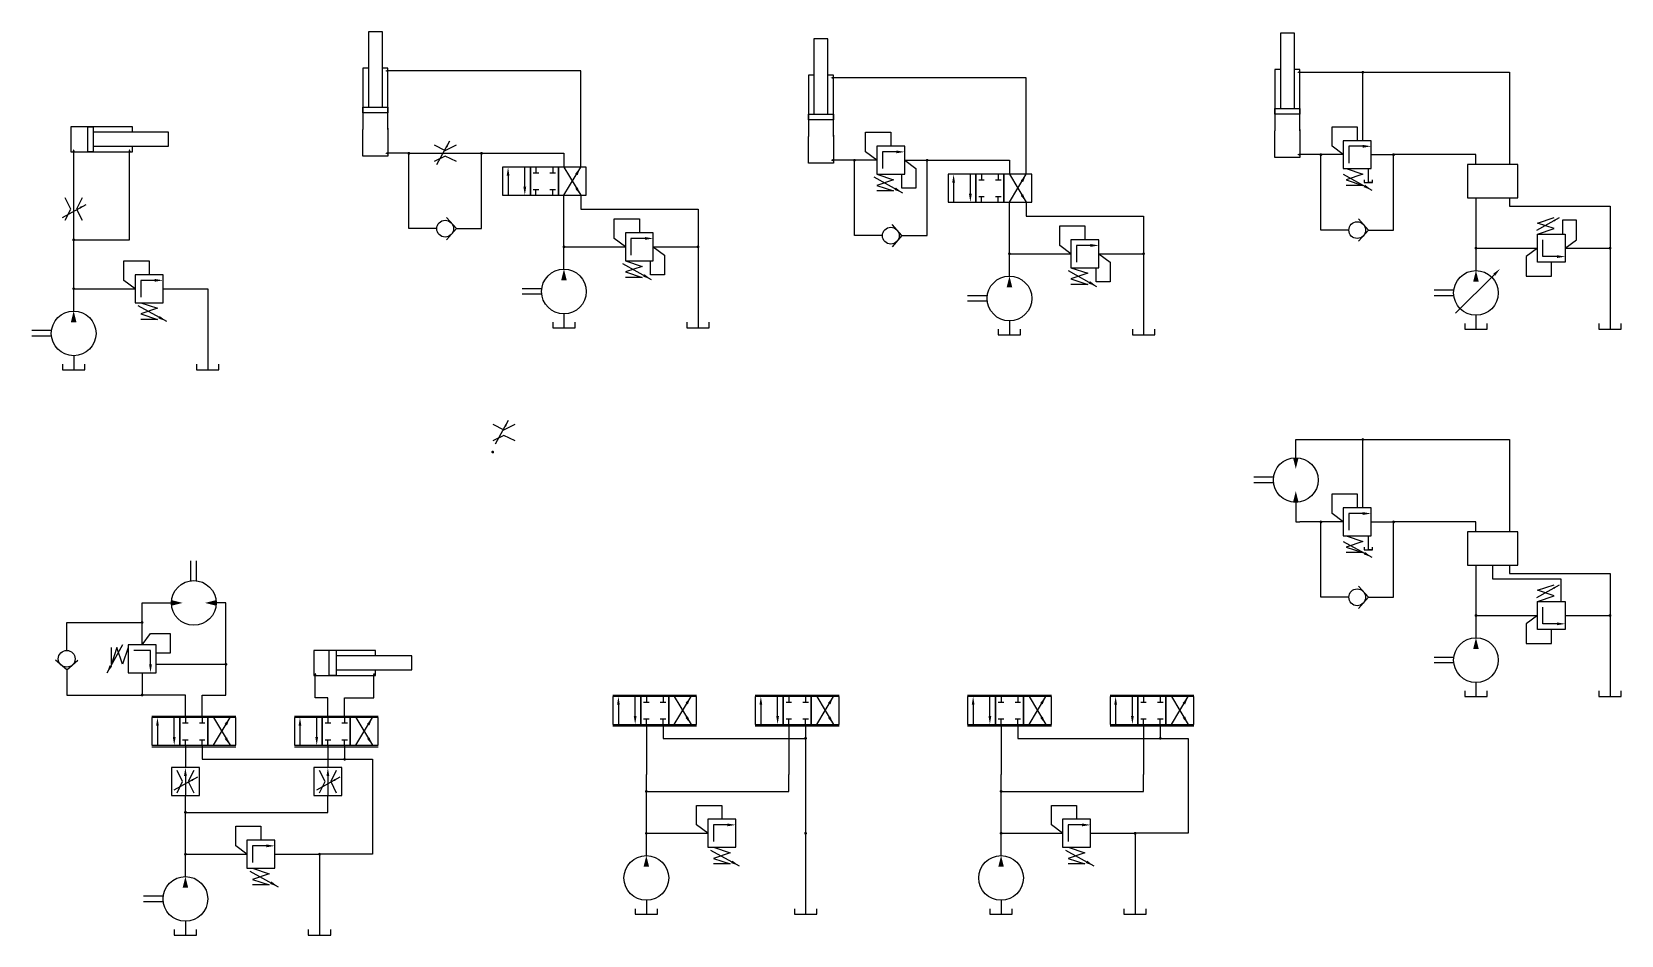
# Model space of a CAD drawing. Header units: inches. Extents: x -12 to 124, y 4 to 51.
# Drawn here: x 49.22 to 84.78, y 12.12 to 32.34 of the extents above; entities that cross this region are included whole.
import ezdxf
from ezdxf.lldxf.tags import DXFTag

# ---------------------------------------------------------------- set-up
doc = ezdxf.new("R2010")
doc.units = ezdxf.units.IN
doc.header["$LTSCALE"] = 0.25
doc.header["$MEASUREMENT"] = 0
tags = doc.linetypes.add('CENTER2', pattern=[1.125, 0.75, -0.125, 0.125, -0.125]).pattern_tags.tags
tags[10:11] = [DXFTag(74, 4), DXFTag(75, 0), DXFTag(340, '0'), DXFTag(46, 1.0), DXFTag(50, 0.0), DXFTag(44, 0.0), DXFTag(45, 0.0)]
tags[8:9] = [DXFTag(74, 4), DXFTag(75, 0), DXFTag(340, '0'), DXFTag(46, 1.0), DXFTag(50, 0.0), DXFTag(44, 0.0), DXFTag(45, 0.0)]
tags[6:7] = [DXFTag(74, 4), DXFTag(75, 0), DXFTag(340, '0'), DXFTag(46, 1.0), DXFTag(50, 0.0), DXFTag(44, 0.0), DXFTag(45, 0.0)]
tags[4:5] = [DXFTag(74, 4), DXFTag(75, 0), DXFTag(340, '0'), DXFTag(46, 1.0), DXFTag(50, 0.0), DXFTag(44, 0.0), DXFTag(45, 0.0)]
tags = doc.linetypes.add('HIDDEN', pattern=[0.375, 0.25, -0.125]).pattern_tags.tags
tags[6:7] = [DXFTag(74, 4), DXFTag(75, 0), DXFTag(340, '0'), DXFTag(46, 1.0), DXFTag(50, 0.0), DXFTag(44, 0.0), DXFTag(45, 0.0)]
tags[4:5] = [DXFTag(74, 4), DXFTag(75, 0), DXFTag(340, '0'), DXFTag(46, 1.0), DXFTag(50, 0.0), DXFTag(44, 0.0), DXFTag(45, 0.0)]
tags = doc.linetypes.add('HIDDEN4', pattern=[0.09375, 0.0625, -0.03125]).pattern_tags.tags
tags[6:7] = [DXFTag(74, 4), DXFTag(75, 0), DXFTag(340, '0'), DXFTag(46, 1.0), DXFTag(50, 0.0), DXFTag(44, 0.0), DXFTag(45, 0.0)]
tags[4:5] = [DXFTag(74, 4), DXFTag(75, 0), DXFTag(340, '0'), DXFTag(46, 1.0), DXFTag(50, 0.0), DXFTag(44, 0.0), DXFTag(45, 0.0)]

msp = doc.modelspace()

# ---------------------------------------------------------------- linework, layer by layer
for p, q in [((58.281, 29.375), (58.573, 29.901)), ((78.562, 29.906), (78.562, 29.281)), ((79.188, 29.906), (78.562, 29.906)), ((79.188, 29.281), (79.188, 29.906)), ((68.125, 29.781), (68.125, 29.156)), ((68.75, 29.781), (68.125, 29.781)), ((68.75, 29.156), (68.75, 29.781)), ((59.75, 29.312), (59.75, 28.688)), ((60.375, 29.312), (59.75, 29.312)), ((60.375, 29.312), (60.375, 28.688)), ((61, 29.312), (60.375, 29.312)), ((60.375, 28.688), (60.375, 29.312)), ((61, 28.688), (61, 29.312)), ((61, 29.312), (61, 28.688)), ((61.625, 29.312), (61, 29.312)), ((61, 28.688), (61, 29.312)), ((61.125, 28.688), (61.5, 29.312)), ((61.125, 29.312), (61.5, 28.688)), ((61.625, 28.688), (61.625, 29.312)), ((78.562, 29.281), (79.188, 29.281)), ((78.625, 29.281), (79, 29.156)), ((68.062, 29.094), (68.7, 28.74)), ((68.125, 29.156), (68.75, 29.156)), ((68.125, 29.156), (68.5, 29.031)), ((68.5, 29.031), (68.125, 28.906)), ((68.125, 28.906), (68.5, 28.781)), ((69.719, 29.156), (69.719, 28.531)), ((70.344, 29.156), (69.719, 29.156)), ((70.344, 29.156), (70.344, 28.531)), ((70.969, 29.156), (70.344, 29.156)), ((70.344, 28.531), (70.344, 29.156)), ((70.969, 28.531), (70.969, 29.156)), ((70.969, 29.156), (70.969, 28.531)), ((71.594, 29.156), (70.969, 29.156)), ((70.969, 28.531), (70.969, 29.156)), ((71.094, 28.531), (71.469, 29.156)), ((71.094, 29.156), (71.469, 28.531)), ((71.594, 28.531), (71.594, 29.156)), ((78.562, 29.156), (79.2, 28.802)), ((79, 29.156), (78.625, 29.031)), ((78.625, 29.031), (79, 28.906)), ((79, 28.906), (78.625, 28.906)), ((49.906, 28.188), (50.432, 28.479)), ((59.75, 28.688), (60.375, 28.688)), ((60.375, 28.688), (61, 28.688)), ((61, 28.688), (61.625, 28.688)), ((68.5, 28.781), (68.125, 28.781)), ((69.719, 28.531), (70.344, 28.531)), ((70.344, 28.531), (70.969, 28.531)), ((70.969, 28.531), (71.594, 28.531)), ((82.891, 27.901), (83.4, 28.184)), ((82.906, 28.062), (83.281, 28.188)), ((62.5, 27.844), (62.5, 27.219)), ((63.125, 27.844), (62.5, 27.844)), ((63.125, 27.219), (63.125, 27.844)), ((83.281, 27.938), (82.906, 28.062)), ((82.906, 27.812), (83.281, 27.938)), ((82.906, 27.188), (82.906, 27.812)), ((82.906, 27.812), (83.531, 27.812)), ((83.531, 27.812), (83.531, 27.188)), ((72.469, 27.688), (72.469, 27.062)), ((73.094, 27.688), (72.469, 27.688)), ((73.094, 27.062), (73.094, 27.688)), ((62.438, 27.156), (63.075, 26.802)), ((62.5, 27.219), (63.125, 27.219)), ((62.5, 27.219), (62.875, 27.094)), ((62.875, 27.094), (62.5, 26.969)), ((72.469, 27.062), (73.094, 27.062)), ((72.469, 27.062), (72.844, 26.938)), ((83.531, 27.188), (82.906, 27.188)), ((51.531, 26.906), (51.531, 26.281)), ((52.156, 26.906), (51.531, 26.906)), ((52.156, 26.281), (52.156, 26.906)), ((62.5, 26.969), (62.875, 26.844)), ((62.875, 26.844), (62.5, 26.844)), ((72.406, 27), (73.044, 26.646)), ((72.844, 26.938), (72.469, 26.812)), ((72.469, 26.812), (72.844, 26.688)), ((72.844, 26.688), (72.469, 26.688)), ((51.531, 26.281), (52.156, 26.281)), ((51.594, 26.219), (52.231, 25.865)), ((51.656, 26.281), (52.031, 26.156)), ((52.031, 26.156), (51.656, 26.031)), ((51.656, 26.031), (52.031, 25.906)), ((52.031, 25.906), (51.656, 25.906)), ((60.875, 25.844), (60.875, 25.719)), ((60.875, 25.719), (61.375, 25.719)), ((61.375, 25.719), (61.375, 25.844)), ((63.875, 25.844), (63.875, 25.719)), ((63.875, 25.719), (64.375, 25.719)), ((64.375, 25.719), (64.375, 25.844)), ((70.844, 25.688), (70.844, 25.562)), ((71.344, 25.562), (71.344, 25.688)), ((73.844, 25.688), (73.844, 25.562)), ((74.344, 25.562), (74.344, 25.688)), ((81.281, 25.812), (81.281, 25.688)), ((81.281, 25.688), (81.781, 25.688)), ((81.781, 25.688), (81.781, 25.812)), ((84.281, 25.812), (84.281, 25.688)), ((84.281, 25.688), (84.781, 25.688)), ((84.781, 25.688), (84.781, 25.812)), ((70.844, 25.562), (71.344, 25.562)), ((73.844, 25.562), (74.344, 25.562)), ((49.906, 24.906), (49.906, 24.781)), ((50.406, 24.781), (50.406, 24.906)), ((52.906, 24.906), (52.906, 24.781)), ((53.406, 24.781), (53.406, 24.906)), ((49.906, 24.781), (50.406, 24.781)), ((52.906, 24.781), (53.406, 24.781)), ((59.594, 23.125), (59.886, 23.651)), ((78.562, 21.688), (78.562, 21.062)), ((79.188, 21.688), (78.562, 21.688)), ((79.188, 21.062), (79.188, 21.688)), ((78.562, 21.062), (79.188, 21.062)), ((78.625, 21.062), (79, 20.938)), ((78.562, 20.938), (79.2, 20.584)), ((79, 20.938), (78.625, 20.812)), ((78.625, 20.812), (79, 20.688)), ((79, 20.688), (78.625, 20.688)), ((82.891, 19.682), (83.4, 19.965)), ((82.906, 19.844), (83.281, 19.969)), ((83.281, 19.719), (82.906, 19.844)), ((82.906, 19.594), (83.281, 19.719)), ((82.906, 18.969), (82.906, 19.594)), ((82.906, 19.594), (83.531, 19.594)), ((83.531, 19.594), (83.531, 18.969)), ((83.531, 18.969), (82.906, 18.969)), ((51.25, 18.625), (50.896, 17.988)), ((51.125, 18.562), (51, 18.188)), ((51, 18.188), (51, 18.562)), ((51.25, 18.188), (51.125, 18.562)), ((51.375, 18.562), (51.25, 18.188)), ((52, 18.625), (51.375, 18.625)), ((51.375, 18.625), (51.375, 18)), ((52, 18), (52, 18.625)), ((51.375, 18), (52, 18)), ((62.219, 17.5), (64.094, 17.5)), ((62.219, 17.469), (62.219, 16.844)), ((62.844, 17.469), (62.219, 17.469)), ((62.844, 17.469), (62.844, 16.844)), ((63.469, 17.469), (62.844, 17.469)), ((62.844, 16.844), (62.844, 17.469)), ((63.469, 16.844), (63.469, 17.469)), ((63.469, 17.469), (63.469, 16.844)), ((64.094, 17.469), (63.469, 17.469)), ((63.469, 16.844), (63.469, 17.469)), ((63.594, 16.844), (63.969, 17.469)), ((63.594, 17.469), (63.969, 16.844)), ((64.094, 16.844), (64.094, 17.469)), ((65.406, 17.5), (67.281, 17.5)), ((65.406, 17.469), (65.406, 16.844)), ((66.031, 17.469), (65.406, 17.469)), ((66.031, 17.469), (66.031, 16.844)), ((66.656, 17.469), (66.031, 17.469)), ((66.031, 16.844), (66.031, 17.469)), ((66.656, 16.844), (66.656, 17.469)), ((66.656, 17.469), (66.656, 16.844)), ((67.281, 17.469), (66.656, 17.469)), ((66.656, 16.844), (66.656, 17.469)), ((66.781, 16.844), (67.156, 17.469)), ((66.781, 17.469), (67.156, 16.844)), ((67.281, 16.844), (67.281, 17.469)), ((70.156, 17.5), (72.031, 17.5)), ((70.156, 17.469), (70.156, 16.844)), ((70.781, 17.469), (70.156, 17.469)), ((70.781, 17.469), (70.781, 16.844)), ((71.406, 17.469), (70.781, 17.469)), ((70.781, 16.844), (70.781, 17.469)), ((71.406, 16.844), (71.406, 17.469)), ((71.406, 17.469), (71.406, 16.844)), ((72.031, 17.469), (71.406, 17.469)), ((71.406, 16.844), (71.406, 17.469)), ((71.531, 16.844), (71.906, 17.469)), ((71.531, 17.469), (71.906, 16.844)), ((72.031, 16.844), (72.031, 17.469)), ((73.344, 17.5), (75.219, 17.5)), ((73.344, 17.469), (73.344, 16.844)), ((73.969, 17.469), (73.344, 17.469)), ((73.969, 17.469), (73.969, 16.844)), ((74.594, 17.469), (73.969, 17.469)), ((73.969, 16.844), (73.969, 17.469)), ((74.594, 16.844), (74.594, 17.469)), ((74.594, 17.469), (74.594, 16.844)), ((75.219, 17.469), (74.594, 17.469)), ((74.594, 16.844), (74.594, 17.469)), ((74.719, 16.844), (75.094, 17.469)), ((74.719, 17.469), (75.094, 16.844)), ((75.219, 16.844), (75.219, 17.469)), ((81.281, 17.594), (81.281, 17.469)), ((81.281, 17.469), (81.781, 17.469)), ((81.781, 17.469), (81.781, 17.594)), ((84.281, 17.594), (84.281, 17.469)), ((84.281, 17.469), (84.781, 17.469)), ((84.781, 17.469), (84.781, 17.594)), ((51.906, 17.031), (53.781, 17.031)), ((51.906, 17), (51.906, 16.375)), ((52.531, 17), (51.906, 17)), ((52.531, 17), (52.531, 16.375)), ((53.156, 17), (52.531, 17)), ((52.531, 16.375), (52.531, 17)), ((53.156, 16.375), (53.156, 17)), ((53.156, 17), (53.156, 16.375)), ((53.781, 17), (53.156, 17)), ((53.156, 16.375), (53.156, 17)), ((53.281, 16.375), (53.656, 17)), ((53.281, 17), (53.656, 16.375)), ((53.781, 16.375), (53.781, 17)), ((55.094, 17.031), (56.969, 17.031)), ((55.094, 17), (55.094, 16.375)), ((55.719, 17), (55.094, 17)), ((55.719, 17), (55.719, 16.375)), ((56.344, 17), (55.719, 17)), ((55.719, 16.375), (55.719, 17)), ((56.344, 16.375), (56.344, 17)), ((56.344, 17), (56.344, 16.375)), ((56.969, 17), (56.344, 17)), ((56.344, 16.375), (56.344, 17)), ((56.469, 16.375), (56.844, 17)), ((56.469, 17), (56.844, 16.375)), ((56.969, 16.375), (56.969, 17)), ((62.219, 16.844), (62.844, 16.844)), ((62.219, 16.812), (64.094, 16.812)), ((62.844, 16.844), (63.469, 16.844)), ((63.469, 16.844), (64.094, 16.844)), ((65.406, 16.844), (66.031, 16.844)), ((65.406, 16.812), (67.281, 16.812)), ((66.031, 16.844), (66.656, 16.844)), ((66.656, 16.844), (67.281, 16.844)), ((70.156, 16.844), (70.781, 16.844)), ((70.156, 16.812), (72.031, 16.812)), ((70.781, 16.844), (71.406, 16.844)), ((71.406, 16.844), (72.031, 16.844)), ((73.344, 16.844), (73.969, 16.844)), ((73.344, 16.812), (75.219, 16.812)), ((73.969, 16.844), (74.594, 16.844)), ((74.594, 16.844), (75.219, 16.844)), ((51.906, 16.375), (52.531, 16.375)), ((52.531, 16.375), (53.156, 16.375)), ((53.156, 16.375), (53.781, 16.375)), ((55.094, 16.375), (55.719, 16.375)), ((55.719, 16.375), (56.344, 16.375)), ((56.344, 16.375), (56.969, 16.375)), ((51.906, 16.344), (53.781, 16.344)), ((55.094, 16.344), (56.969, 16.344)), ((52.344, 15.875), (52.344, 15.25)), ((52.969, 15.875), (52.344, 15.875)), ((52.406, 15.375), (52.932, 15.667)), ((52.969, 15.25), (52.969, 15.875)), ((55.531, 15.875), (55.531, 15.25)), ((56.156, 15.875), (55.531, 15.875)), ((55.594, 15.375), (56.119, 15.667)), ((56.156, 15.25), (56.156, 15.875)), ((52.344, 15.25), (52.969, 15.25)), ((55.531, 15.25), (56.156, 15.25)), ((64.344, 14.719), (64.344, 14.094)), ((64.969, 14.719), (64.344, 14.719)), ((64.969, 14.094), (64.969, 14.719)), ((72.281, 14.719), (72.281, 14.094)), ((72.906, 14.719), (72.281, 14.719)), ((72.906, 14.094), (72.906, 14.719)), ((54.031, 14.25), (54.031, 13.625)), ((54.656, 14.25), (54.031, 14.25)), ((54.656, 13.625), (54.656, 14.25)), ((64.344, 14.094), (64.969, 14.094)), ((64.406, 14.031), (65.044, 13.677)), ((64.469, 14.094), (64.844, 13.969)), ((64.844, 13.969), (64.469, 13.844)), ((72.281, 14.094), (72.906, 14.094)), ((72.344, 14.031), (72.981, 13.677)), ((72.406, 14.094), (72.781, 13.969)), ((72.781, 13.969), (72.406, 13.844)), ((54.031, 13.625), (54.656, 13.625)), ((54.094, 13.562), (54.731, 13.209)), ((54.156, 13.625), (54.531, 13.5)), ((64.469, 13.844), (64.844, 13.719)), ((64.844, 13.719), (64.469, 13.719)), ((72.406, 13.844), (72.781, 13.719)), ((72.781, 13.719), (72.406, 13.719)), ((54.531, 13.5), (54.156, 13.375)), ((54.156, 13.375), (54.531, 13.25)), ((54.531, 13.25), (54.156, 13.25)), ((62.719, 12.719), (62.719, 12.594)), ((62.719, 12.594), (63.219, 12.594)), ((63.219, 12.594), (63.219, 12.719)), ((66.281, 12.719), (66.281, 12.594)), ((66.281, 12.594), (66.781, 12.594)), ((66.781, 12.594), (66.781, 12.719)), ((70.656, 12.719), (70.656, 12.594)), ((70.656, 12.594), (71.156, 12.594)), ((71.156, 12.594), (71.156, 12.719)), ((73.656, 12.719), (73.656, 12.594)), ((73.656, 12.594), (74.156, 12.594)), ((74.156, 12.594), (74.156, 12.719)), ((52.406, 12.25), (52.406, 12.125)), ((52.406, 12.125), (52.906, 12.125)), ((52.906, 12.125), (52.906, 12.25)), ((55.406, 12.25), (55.406, 12.125)), ((55.406, 12.125), (55.906, 12.125)), ((55.906, 12.125), (55.906, 12.25))]:
    msp.add_line(p, q)
for points in [[(56.75, 30.656), (57.063, 30.656), (57.063, 32.344), (56.75, 32.344), (56.75, 30.656)], [(66.719, 30.5), (67.031, 30.5), (67.031, 32.188), (66.719, 32.188), (66.719, 30.5)], [(77.156, 30.625), (77.469, 30.625), (77.469, 32.312), (77.156, 32.312), (77.156, 30.625)], [(56.75, 31.531), (56.625, 31.531), (56.625, 30.156)], [(57.188, 30.156), (57.188, 30.156), (57.188, 31.531), (57.063, 31.531)], [(61.5, 29.312), (61.5, 31.469), (57.188, 31.469)], [(66.719, 31.375), (66.594, 31.375), (66.594, 30)], [(67.156, 30), (67.156, 30), (67.156, 31.375), (67.031, 31.375)], [(71.469, 29.156), (71.469, 31.312), (67.156, 31.312)], [(77.156, 31.5), (77.031, 31.5), (77.031, 30.125)], [(77.594, 30.125), (77.594, 30.125), (77.594, 31.5), (77.469, 31.5)], [(77.594, 31.438), (82.281, 31.438), (82.281, 29.375)], [(56.625, 30.656), (57.188, 30.656), (57.188, 30.531), (56.625, 30.531), (56.625, 30.656)], [(77.031, 30.625), (77.594, 30.625), (77.594, 30.5), (77.031, 30.5), (77.031, 30.625)], [(66.594, 30.5), (67.156, 30.5), (67.156, 30.375), (66.594, 30.375), (66.594, 30.5)], [(51.469, 30.094), (51.469, 30.219), (50.094, 30.219), (50.094, 29.656), (51.469, 29.656), (51.469, 29.781)], [(50.594, 30.219), (50.594, 29.656), (50.469, 29.656), (50.469, 30.219), (50.594, 30.219)], [(50.594, 30.094), (50.594, 29.781), (52.281, 29.781), (52.281, 30.094), (50.594, 30.094)], [(57.188, 30.188), (57.188, 29.562), (56.625, 29.562), (56.625, 30.156)], [(67.156, 30.031), (67.156, 29.406), (66.594, 29.406), (66.594, 30)], [(77.594, 30.156), (77.594, 29.531), (77.031, 29.531), (77.031, 30.125)], [(50.156, 28.656), (50.156, 29.656)], [(50.156, 27.688), (51.406, 27.688), (51.406, 29.656)], [(57.656, 29.625), (57.188, 29.625)], [(58.281, 27.938), (57.656, 27.938), (57.656, 29.625)], [(57.656, 29.625), (59.281, 29.625)], [(58.219, 29.812), (58.469, 29.688), (58.719, 29.812)], [(58.719, 29.438), (58.469, 29.562), (58.219, 29.438)], [(58.719, 27.938), (59.281, 27.938), (59.281, 29.625)], [(59.281, 29.625), (61.125, 29.625), (61.125, 29.312)], [(68.562, 29.656), (68.25, 29.656), (68.25, 29.281)], [(78.062, 29.594), (77.594, 29.594)], [(78.562, 29.594), (78.062, 29.594)], [(78.688, 27.906), (78.062, 27.906), (78.062, 29.594)], [(79, 29.781), (78.688, 29.781), (78.688, 29.406)], [(79.125, 27.906), (79.688, 27.906), (79.688, 29.594)], [(79.188, 29.594), (79.688, 29.594)], [(81.531, 29.375), (81.531, 29.594), (79.688, 29.594)], [(60.25, 28.875), (60.25, 29.312)], [(60.438, 29.188), (60.562, 29.188)], [(60.5, 29.312), (60.5, 29.188)], [(60.812, 29.188), (60.938, 29.188)], [(60.875, 29.312), (60.875, 29.188)], [(67.625, 29.469), (67.156, 29.469)], [(68.125, 29.469), (67.625, 29.469)], [(68.25, 27.781), (67.625, 27.781), (67.625, 29.469)], [(68.688, 27.781), (69.25, 27.781), (69.25, 29.469)], [(68.75, 29.469), (69.25, 29.469)], [(69.25, 29.469), (71.094, 29.469), (71.094, 29.156)], [(59.875, 29.125), (59.875, 28.688)], [(60.438, 28.812), (60.562, 28.812)], [(60.5, 28.688), (60.5, 28.812)], [(60.812, 28.812), (60.938, 28.812)], [(60.875, 28.688), (60.875, 28.812)], [(69.844, 28.969), (69.844, 28.531)], [(70.219, 28.719), (70.219, 29.156)], [(70.406, 29.031), (70.531, 29.031)], [(70.469, 29.156), (70.469, 29.031)], [(70.781, 29.031), (70.906, 29.031)], [(70.844, 29.156), (70.844, 29.031)], [(79.031, 29.031), (79.031, 28.969), (79.219, 28.969), (79.219, 29.031)], [(49.969, 28.125), (50.094, 28.375), (49.969, 28.625)], [(50.156, 28.031), (50.156, 28.656)], [(50.344, 28.625), (50.219, 28.375), (50.344, 28.125)], [(61.125, 27.031), (61.125, 28.688)], [(61.5, 28.688), (61.5, 28.375), (64.125, 28.375), (64.125, 27.531)], [(70.406, 28.656), (70.531, 28.656)], [(70.469, 28.531), (70.469, 28.656)], [(70.781, 28.656), (70.906, 28.656)], [(70.844, 28.531), (70.844, 28.656)], [(71.094, 26.875), (71.094, 28.531)], [(71.469, 28.531), (71.469, 28.219), (74.094, 28.219), (74.094, 27.375)], [(81.531, 28.625), (81.531, 27)], [(82.281, 28.625), (82.281, 28.438), (84.531, 28.438), (84.531, 27.5)], [(58.719, 27.938), (58.5, 28.186)], [(79.125, 27.906), (78.906, 28.154)], [(50.156, 26.094), (50.156, 28.031)], [(58.719, 27.938), (58.5, 27.689)], [(68.688, 27.781), (68.469, 28.029)], [(68.688, 27.781), (68.469, 27.533)], [(79.125, 27.906), (78.906, 27.658)], [(61.125, 27.531), (62.5, 27.531)], [(62.938, 27.719), (62.625, 27.719), (62.625, 27.344)], [(63.125, 27.531), (64.125, 27.531), (64.125, 25.719)], [(72.906, 27.562), (72.594, 27.562), (72.594, 27.188)], [(81.531, 27.5), (82.906, 27.5)], [(83.344, 27.312), (83.031, 27.312), (83.031, 27.688)], [(83.531, 27.5), (84.531, 27.5), (84.531, 25.688)], [(71.094, 27.375), (72.469, 27.375)], [(73.094, 27.375), (74.094, 27.375), (74.094, 25.562)], [(51.969, 26.781), (51.656, 26.781), (51.656, 26.406)], [(81.938, 26.906), (81.076, 26.044)], [(50.156, 26.594), (51.531, 26.594)], [(52.156, 26.594), (53.156, 26.594), (53.156, 24.781)], [(60.629, 26.594), (60.188, 26.594)], [(60.629, 26.469), (60.188, 26.469)], [(70.598, 26.438), (70.156, 26.438)], [(81.035, 26.562), (80.594, 26.562)], [(81.035, 26.438), (80.594, 26.438)], [(61.125, 26.031), (61.125, 25.719)], [(70.598, 26.312), (70.156, 26.312)], [(81.531, 26), (81.531, 25.688)], [(49.66, 25.656), (49.219, 25.656)], [(71.094, 25.875), (71.094, 25.562)], [(49.66, 25.531), (49.219, 25.531)], [(50.156, 25.094), (50.156, 24.781)], [(59.531, 23.562), (59.781, 23.438), (60.031, 23.562)], [(60.031, 23.188), (59.781, 23.312), (59.531, 23.188)], [(77.5, 22.812), (77.5, 23.219), (77.594, 23.219)], [(77.594, 23.219), (82.281, 23.219), (82.281, 21.156)], [(77.004, 22.375), (76.562, 22.375)], [(77.004, 22.25), (76.562, 22.25)], [(77.5, 21.812), (77.5, 21.375), (77.594, 21.375)], [(78.062, 21.375), (77.594, 21.375)], [(78.562, 21.375), (78.062, 21.375)], [(78.688, 19.688), (78.062, 19.688), (78.062, 21.375)], [(79, 21.562), (78.688, 21.562), (78.688, 21.188)], [(79.125, 19.688), (79.688, 19.688), (79.688, 21.375)], [(79.188, 21.375), (79.688, 21.375)], [(81.531, 21.156), (81.531, 21.375), (79.688, 21.375)], [(79.031, 20.812), (79.031, 20.75), (79.219, 20.75), (79.219, 20.812)], [(52.781, 20.059), (52.781, 20.5)], [(52.906, 20.059), (52.906, 20.5)], [(81.531, 20.406), (81.531, 18.781)], [(82.281, 20.406), (82.281, 20.219), (84.531, 20.219), (84.531, 19.281)], [(79.125, 19.688), (78.906, 19.936)], [(51.688, 19.125), (51.688, 19.562), (52.344, 19.562)], [(53.562, 18.188), (53.562, 19.562), (53.344, 19.562)], [(79.125, 19.688), (78.906, 19.439)], [(81.531, 19.281), (82.906, 19.281)], [(83.344, 19.094), (83.031, 19.094), (83.031, 19.469)], [(83.531, 19.281), (84.531, 19.281), (84.531, 17.469)], [(50, 18.5), (50, 19.125), (51.688, 19.125)], [(51.688, 18.625), (51.688, 19.125)], [(51.875, 18.188), (51.875, 18.5), (51.5, 18.5)], [(56.906, 18.375), (56.906, 18.5), (55.531, 18.5), (55.531, 17.938), (56.906, 17.938), (56.906, 18.062)], [(56.031, 18.5), (56.031, 17.938), (55.875, 17.938), (55.875, 18.5)], [(50, 18.062), (49.752, 18.281)], [(50, 18.062), (50.248, 18.281)], [(53.031, 17), (53.031, 17.5), (53.562, 17.5), (53.562, 18.188)], [(56.031, 18.375), (56.031, 18.062), (57.719, 18.062), (57.719, 18.375), (56.031, 18.375)], [(81.035, 18.344), (80.594, 18.344)], [(81.035, 18.219), (80.594, 18.219)], [(50, 18.062), (50, 17.5), (51.688, 17.5)], [(51.688, 18), (51.688, 17.5)], [(55.844, 17), (55.844, 17.438), (55.562, 17.438), (55.562, 17.938)], [(56.219, 17), (56.219, 17.438), (56.875, 17.438), (56.875, 17.938)], [(81.531, 17.781), (81.531, 17.469)], [(52.656, 17), (52.656, 17.5), (51.688, 17.5)], [(62.719, 17.031), (62.719, 17.469)], [(62.969, 17.469), (62.969, 17.344)], [(63.344, 17.469), (63.344, 17.344)], [(65.906, 17.031), (65.906, 17.469)], [(66.156, 17.469), (66.156, 17.344)], [(66.531, 17.469), (66.531, 17.344)], [(70.656, 17.031), (70.656, 17.469)], [(70.906, 17.469), (70.906, 17.344)], [(71.281, 17.469), (71.281, 17.344)], [(73.844, 17.031), (73.844, 17.469)], [(74.094, 17.469), (74.094, 17.344)], [(74.469, 17.469), (74.469, 17.344)], [(62.344, 17.281), (62.344, 16.844)], [(62.906, 17.344), (63.031, 17.344)], [(63.281, 17.344), (63.406, 17.344)], [(65.531, 17.281), (65.531, 16.844)], [(66.094, 17.344), (66.219, 17.344)], [(66.469, 17.344), (66.594, 17.344)], [(70.281, 17.281), (70.281, 16.844)], [(70.844, 17.344), (70.969, 17.344)], [(71.219, 17.344), (71.344, 17.344)], [(73.469, 17.281), (73.469, 16.844)], [(74.031, 17.344), (74.156, 17.344)], [(74.406, 17.344), (74.531, 17.344)], [(52.031, 16.812), (52.031, 16.375)], [(52.406, 16.562), (52.406, 17)], [(52.594, 16.875), (52.719, 16.875)], [(52.656, 17), (52.656, 16.875)], [(52.969, 16.875), (53.094, 16.875)], [(53.031, 17), (53.031, 16.875)], [(55.219, 16.812), (55.219, 16.375)], [(55.594, 16.562), (55.594, 17)], [(55.781, 16.875), (55.906, 16.875)], [(55.844, 17), (55.844, 16.875)], [(56.156, 16.875), (56.281, 16.875)], [(56.219, 17), (56.219, 16.875)], [(62.906, 16.969), (63.031, 16.969)], [(62.969, 16.844), (62.969, 16.969)], [(62.969, 16.844), (62.969, 16.344)], [(63.281, 16.969), (63.406, 16.969)], [(63.344, 16.844), (63.344, 16.969)], [(63.344, 16.844), (63.344, 16.531)], [(66.094, 16.969), (66.219, 16.969)], [(66.156, 16.844), (66.156, 16.969)], [(66.156, 16.844), (66.156, 16.344)], [(66.469, 16.969), (66.594, 16.969)], [(66.531, 16.844), (66.531, 16.969)], [(66.531, 16.844), (66.531, 16.531)], [(70.844, 16.969), (70.969, 16.969)], [(70.906, 16.844), (70.906, 16.969)], [(70.906, 16.844), (70.906, 16.344)], [(71.219, 16.969), (71.344, 16.969)], [(71.281, 16.844), (71.281, 16.969)], [(71.281, 16.844), (71.281, 16.531)], [(74.031, 16.969), (74.156, 16.969)], [(74.094, 16.844), (74.094, 16.969)], [(74.094, 16.844), (74.094, 16.344)], [(74.406, 16.969), (74.531, 16.969)], [(74.469, 16.844), (74.469, 16.969)], [(74.469, 16.844), (74.469, 16.531)], [(52.594, 16.5), (52.719, 16.5)], [(52.656, 16.375), (52.656, 16.5)], [(52.656, 16.375), (52.656, 15.875)], [(52.969, 16.5), (53.094, 16.5)], [(53.031, 16.375), (53.031, 16.5)], [(53.031, 16.375), (53.031, 16.062)], [(55.781, 16.5), (55.906, 16.5)], [(55.844, 16.375), (55.844, 16.5)], [(55.844, 16.375), (55.844, 15.875)], [(56.156, 16.5), (56.281, 16.5)], [(56.219, 16.375), (56.219, 16.5)], [(56.219, 16.375), (56.219, 16.062)], [(63.344, 16.531), (66.531, 16.531)], [(66.531, 16.531), (66.531, 12.594)], [(71.281, 16.531), (75.094, 16.531), (75.094, 14.406), (73.906, 14.406)], [(53.031, 16.062), (56.844, 16.062), (56.844, 13.938), (55.656, 13.938)], [(62.969, 16.344), (62.969, 15.719)], [(66.156, 16.344), (66.156, 15.719)], [(70.906, 16.344), (70.906, 15.719)], [(74.094, 16.344), (74.094, 15.719)], [(52.469, 15.312), (52.594, 15.562), (52.469, 15.812)], [(52.656, 15.688), (52.656, 15.25)], [(52.844, 15.812), (52.719, 15.562), (52.844, 15.312)], [(55.656, 15.312), (55.781, 15.562), (55.656, 15.812)], [(55.844, 15.688), (55.844, 15.25)], [(56.031, 15.812), (55.906, 15.562), (56.031, 15.312)], [(62.969, 13.906), (62.969, 15.719)], [(62.969, 15.344), (66.156, 15.344), (66.156, 15.719)], [(70.906, 13.906), (70.906, 15.719)], [(70.906, 15.344), (74.094, 15.344), (74.094, 15.719)], [(52.656, 13.438), (52.656, 15.25)], [(52.656, 14.875), (55.844, 14.875), (55.844, 15.25)], [(64.781, 14.594), (64.469, 14.594), (64.469, 14.219)], [(72.719, 14.594), (72.406, 14.594), (72.406, 14.219)], [(62.969, 14.406), (64.344, 14.406)], [(70.906, 14.406), (72.281, 14.406)], [(72.906, 14.406), (73.906, 14.406), (73.906, 12.594)], [(52.656, 13.938), (54.031, 13.938)], [(54.469, 14.125), (54.156, 14.125), (54.156, 13.75)], [(54.656, 13.938), (55.656, 13.938), (55.656, 12.125)], [(52.16, 13), (51.719, 13)], [(52.16, 12.875), (51.719, 12.875)], [(62.969, 12.906), (62.969, 12.594)], [(70.906, 12.906), (70.906, 12.594)], [(52.656, 12.438), (52.656, 12.125)]]:
    msp.add_lwpolyline(points)
for points in [[(57.188, 31.469, 0.0625, 0, 0), (57.125, 31.469, 0, 0, 0)], [(67.156, 31.312, 0.0625, 0, 0), (67.094, 31.312, 0, 0, 0)], [(77.594, 31.438, 0.0625, 0, 0), (77.531, 31.438, 0, 0, 0)], [(58.573, 29.901, 0, 0.0425, 0), (58.498, 29.765, 0.0425, 0.0425, 0)], [(50.156, 29.656, 0.0625, 0, 0), (50.156, 29.719, 0, 0, 0)], [(51.406, 29.656, 0.0625, 0, 0), (51.406, 29.719, 0, 0, 0)], [(57.188, 29.625, 0.0625, 0, 0), (57.125, 29.625, 0, 0, 0)], [(68.75, 29.656, 0, 0.0625, 0), (68.562, 29.656, 0.0625, 0.0625, 0)], [(77.594, 29.594, 0.0625, 0, 0), (77.531, 29.594, 0, 0, 0)], [(79.188, 29.781, 0, 0.0625, 0), (79, 29.781, 0.0625, 0.0625, 0)], [(59.875, 29.312, 0, 0.0625, 0), (59.875, 29.125, 0.0625, 0.0625, 0)], [(61.5, 29.312, 0, 0.0625, 0), (61.404, 29.152, 0.0625, 0.0625, 0)], [(67.156, 29.469, 0.0625, 0, 0), (67.094, 29.469, 0, 0, 0)], [(69.844, 29.156, 0, 0.0625, 0), (69.844, 28.969, 0.0625, 0.0625, 0)], [(71.469, 29.156, 0, 0.0625, 0), (71.372, 28.995, 0.0625, 0.0625, 0)], [(60.25, 28.688, 0, 0.0625, 0), (60.25, 28.875, 0.0625, 0.0625, 0)], [(61.5, 28.688, 0, 0.0625, 0), (61.404, 28.848, 0.0625, 0.0625, 0)], [(68.7, 28.74, 0, 0.0625, 0), (68.536, 28.831, 0.0625, 0.0625, 0)], [(79.2, 28.802, 0, 0.0625, 0), (79.036, 28.893, 0.0625, 0.0625, 0)], [(50.432, 28.479, 0, 0.0425, 0), (50.297, 28.404, 0.0425, 0.0425, 0)], [(70.219, 28.531, 0, 0.0625, 0), (70.219, 28.719, 0.0625, 0.0625, 0)], [(71.469, 28.531, 0, 0.0625, 0), (71.372, 28.692, 0.0625, 0.0625, 0)], [(83.4, 28.184, 0, 0.04, 0), (83.269, 28.111, 0.04, 0.04, 0)], [(63.125, 27.719, 0, 0.0625, 0), (62.938, 27.719, 0.0625, 0.0625, 0)], [(73.094, 27.562, 0, 0.0625, 0), (72.906, 27.562, 0.0625, 0.0625, 0)], [(61.125, 27.031, 0, 0.125, 0), (61.125, 26.781, 0.125, 0.125, 0)], [(81.531, 27, 0, 0.125, 0), (81.531, 26.75, 0.125, 0.125, 0)], [(82.07, 27.039, 0, 0.0625, 0), (81.938, 26.906, 0.0625, 0.0625, 0)], [(83.531, 27.312, 0, 0.0625, 0), (83.344, 27.312, 0.0625, 0.0625, 0)], [(52.156, 26.781, 0, 0.0625, 0), (51.969, 26.781, 0.0625, 0.0625, 0)], [(63.075, 26.802, 0, 0.0625, 0), (62.911, 26.893, 0.0625, 0.0625, 0)], [(71.094, 26.875, 0, 0.125, 0), (71.094, 26.625, 0.125, 0.125, 0)], [(73.044, 26.646, 0, 0.0625, 0), (72.88, 26.737, 0.0625, 0.0625, 0)], [(50.156, 26.094, 0, 0.125, 0), (50.156, 25.844, 0.125, 0.125, 0)], [(52.231, 25.865, 0, 0.0625, 0), (52.067, 25.956, 0.0625, 0.0625, 0)], [(59.886, 23.651, 0, 0.0425, 0), (59.811, 23.515, 0.0425, 0.0425, 0)], [(77.5, 22.562, 0, 0.125, 0), (77.5, 22.812, 0.125, 0.125, 0)], [(77.5, 22.062, 0, 0.125, 0), (77.5, 21.812, 0.125, 0.125, 0)], [(79.188, 21.562, 0, 0.0625, 0), (79, 21.562, 0.0625, 0.0625, 0)], [(79.2, 20.584, 0, 0.0625, 0), (79.036, 20.675, 0.0625, 0.0625, 0)], [(83.4, 19.965, 0, 0.04, 0), (83.269, 19.892, 0.04, 0.04, 0)], [(52.594, 19.562, 0, 0.125, 0), (52.344, 19.562, 0.125, 0.125, 0)], [(53.094, 19.562, 0, 0.125, 0), (53.344, 19.562, 0.125, 0.125, 0)], [(83.531, 19.094, 0, 0.0625, 0), (83.344, 19.094, 0.0625, 0.0625, 0)], [(81.531, 18.781, 0, 0.125, 0), (81.531, 18.531, 0.125, 0.125, 0)], [(50.896, 17.988, 0, 0.0625, 0), (50.987, 18.152, 0.0625, 0.0625, 0)], [(51.875, 18, 0, 0.0625, 0), (51.875, 18.188, 0.0625, 0.0625, 0)], [(55.562, 17.938, 0.0625, 0, 0), (55.562, 18, 0, 0, 0)], [(56.875, 17.938, 0.0625, 0, 0), (56.875, 18, 0, 0, 0)], [(62.344, 17.469, 0, 0.0625, 0), (62.344, 17.281, 0.0625, 0.0625, 0)], [(63.969, 17.469, 0, 0.0625, 0), (63.872, 17.308, 0.0625, 0.0625, 0)], [(65.531, 17.469, 0, 0.0625, 0), (65.531, 17.281, 0.0625, 0.0625, 0)], [(67.156, 17.469, 0, 0.0625, 0), (67.06, 17.308, 0.0625, 0.0625, 0)], [(70.281, 17.469, 0, 0.0625, 0), (70.281, 17.281, 0.0625, 0.0625, 0)], [(71.906, 17.469, 0, 0.0625, 0), (71.81, 17.308, 0.0625, 0.0625, 0)], [(73.469, 17.469, 0, 0.0625, 0), (73.469, 17.281, 0.0625, 0.0625, 0)], [(75.094, 17.469, 0, 0.0625, 0), (74.997, 17.308, 0.0625, 0.0625, 0)], [(52.031, 17, 0, 0.0625, 0), (52.031, 16.812, 0.0625, 0.0625, 0)], [(53.656, 17, 0, 0.0625, 0), (53.56, 16.839, 0.0625, 0.0625, 0)], [(55.219, 17, 0, 0.0625, 0), (55.219, 16.812, 0.0625, 0.0625, 0)], [(56.844, 17, 0, 0.0625, 0), (56.747, 16.839, 0.0625, 0.0625, 0)], [(62.719, 16.844, 0, 0.0625, 0), (62.719, 17.031, 0.0625, 0.0625, 0)], [(63.969, 16.844, 0, 0.0625, 0), (63.872, 17.005, 0.0625, 0.0625, 0)], [(65.906, 16.844, 0, 0.0625, 0), (65.906, 17.031, 0.0625, 0.0625, 0)], [(67.156, 16.844, 0, 0.0625, 0), (67.06, 17.005, 0.0625, 0.0625, 0)], [(70.656, 16.844, 0, 0.0625, 0), (70.656, 17.031, 0.0625, 0.0625, 0)], [(71.906, 16.844, 0, 0.0625, 0), (71.81, 17.005, 0.0625, 0.0625, 0)], [(73.844, 16.844, 0, 0.0625, 0), (73.844, 17.031, 0.0625, 0.0625, 0)], [(75.094, 16.844, 0, 0.0625, 0), (74.997, 17.005, 0.0625, 0.0625, 0)], [(52.406, 16.375, 0, 0.0625, 0), (52.406, 16.562, 0.0625, 0.0625, 0)], [(53.656, 16.375, 0, 0.0625, 0), (53.56, 16.536, 0.0625, 0.0625, 0)], [(55.594, 16.375, 0, 0.0625, 0), (55.594, 16.562, 0.0625, 0.0625, 0)], [(56.844, 16.375, 0, 0.0625, 0), (56.747, 16.536, 0.0625, 0.0625, 0)], [(52.656, 15.875, 0, 0.0625, 0), (52.656, 15.688, 0.0625, 0.0625, 0)], [(52.932, 15.667, 0, 0.0425, 0), (52.797, 15.592, 0.0425, 0.0425, 0)], [(55.844, 15.875, 0, 0.0625, 0), (55.844, 15.688, 0.0625, 0.0625, 0)], [(56.119, 15.667, 0, 0.0425, 0), (55.984, 15.592, 0.0425, 0.0425, 0)], [(64.969, 14.594, 0, 0.0625, 0), (64.781, 14.594, 0.0625, 0.0625, 0)], [(72.906, 14.594, 0, 0.0625, 0), (72.719, 14.594, 0.0625, 0.0625, 0)], [(54.656, 14.125, 0, 0.0625, 0), (54.469, 14.125, 0.0625, 0.0625, 0)], [(62.969, 13.906, 0, 0.125, 0), (62.969, 13.656, 0.125, 0.125, 0)], [(70.906, 13.906, 0, 0.125, 0), (70.906, 13.656, 0.125, 0.125, 0)], [(65.044, 13.677, 0, 0.0625, 0), (64.88, 13.768, 0.0625, 0.0625, 0)], [(72.981, 13.677, 0, 0.0625, 0), (72.817, 13.768, 0.0625, 0.0625, 0)], [(52.656, 13.438, 0, 0.125, 0), (52.656, 13.188, 0.125, 0.125, 0)], [(54.731, 13.209, 0, 0.0625, 0), (54.567, 13.3, 0.0625, 0.0625, 0)]]:
    msp.add_lwpolyline(points, format="xyseb")
at = {"const_width": 0.0312}
for points in [[(79, 31.422, 1), (79, 31.453, 1)], [(57.656, 29.609, 1), (57.656, 29.641, 1)], [(59.281, 29.609, 1), (59.281, 29.641, 1)], [(78.062, 29.578, 1), (78.062, 29.609, 1)], [(79.688, 29.578, 1), (79.688, 29.609, 1)], [(67.625, 29.453, 1), (67.625, 29.484, 1)], [(69.25, 29.453, 1), (69.25, 29.484, 1)], [(50.141, 27.688, 1), (50.172, 27.688, 1)], [(61.109, 27.531, 1), (61.141, 27.531, 1)], [(64.109, 27.531, 1), (64.141, 27.531, 1)], [(71.078, 27.375, 1), (71.109, 27.375, 1)], [(74.078, 27.375, 1), (74.109, 27.375, 1)], [(81.516, 27.5, 1), (81.547, 27.5, 1)], [(84.516, 27.5, 1), (84.547, 27.5, 1)], [(50.141, 26.594, 1), (50.172, 26.594, 1)], [(79, 23.203, 1), (79, 23.234, 1)], [(59.516, 22.938, 1), (59.547, 22.938, 1)], [(78.062, 21.359, 1), (78.062, 21.391, 1)], [(79.688, 21.359, 1), (79.688, 21.391, 1)], [(81.516, 19.281, 1), (81.547, 19.281, 1)], [(84.516, 19.281, 1), (84.547, 19.281, 1)], [(51.672, 19.125, 1), (51.703, 19.125, 1)], [(53.547, 18.188, 1), (53.578, 18.188, 1)], [(51.672, 17.5, 1), (51.703, 17.5, 1)], [(66.516, 16.531, 1), (66.547, 16.531, 1)], [(74.453, 16.531, 1), (74.484, 16.531, 1)], [(56.203, 16.062, 1), (56.234, 16.062, 1)], [(62.953, 15.344, 1), (62.984, 15.344, 1)], [(70.891, 15.344, 1), (70.922, 15.344, 1)], [(52.641, 14.875, 1), (52.672, 14.875, 1)], [(62.953, 14.406, 1), (62.984, 14.406, 1)], [(66.516, 14.406, 1), (66.547, 14.406, 1)], [(70.891, 14.406, 1), (70.922, 14.406, 1)], [(73.891, 14.406, 1), (73.922, 14.406, 1)], [(52.641, 13.938, 1), (52.672, 13.938, 1)], [(55.641, 13.938, 1), (55.672, 13.938, 1)]]:
    msp.add_lwpolyline(points, format="xyb", close=True, dxfattribs=at)
at = {"color": 1, "linetype": 'HIDDEN'}
for points in [[(79, 29.906), (79, 31.438)], [(79, 21.688), (79, 23.219)], [(83.438, 19.594), (83.438, 20.094), (81.906, 20.094), (81.906, 20.406)]]:
    msp.add_lwpolyline(points, dxfattribs=at)
at = {"linetype": 'HIDDEN4', "ltscale": 5, "flags": 128}
for points in [[(68.125, 29.469), (67.875, 29.656), (67.875, 30.094), (68.438, 30.094), (68.438, 29.781)], [(68.75, 29.469), (69, 29.281), (69, 28.844), (68.688, 28.844), (68.688, 29.156)], [(62.5, 27.531), (62.25, 27.719), (62.25, 28.156), (62.813, 28.156), (62.813, 27.844)], [(72.469, 27.375), (72.219, 27.562), (72.219, 28), (72.781, 28), (72.781, 27.688)], [(63.125, 27.531), (63.375, 27.344), (63.375, 26.906), (63.062, 26.906), (63.062, 27.219)], [(51.531, 26.594), (51.281, 26.781), (51.281, 27.219), (51.844, 27.219), (51.844, 26.906)], [(73.094, 27.375), (73.344, 27.188), (73.344, 26.75), (73.031, 26.75), (73.031, 27.062)]]:
    msp.add_lwpolyline(points, dxfattribs=at)
at = {"color": 1, "linetype": 'HIDDEN4', "ltscale": 5, "flags": 128}
for points in [[(78.562, 29.594), (78.312, 29.781), (78.312, 30.219), (78.875, 30.219), (78.875, 29.906)], [(79.219, 28.969), (79.125, 28.969), (79.125, 29.281)], [(83.531, 27.5), (83.781, 27.688), (83.781, 28.125), (83.469, 28.125), (83.469, 27.812)], [(82.906, 27.5), (82.656, 27.312), (82.656, 26.875), (83.219, 26.875), (83.219, 27.188)], [(78.562, 21.375), (78.312, 21.562), (78.312, 22), (78.875, 22), (78.875, 21.688)], [(79.219, 20.75), (79.125, 20.75), (79.125, 21.062)], [(82.906, 19.281), (82.656, 19.094), (82.656, 18.656), (83.219, 18.656), (83.219, 18.969)]]:
    msp.add_lwpolyline(points, dxfattribs=at)
at = {"linetype": 'CENTER2'}
for points in [[(81.906, 29.375), (81.344, 29.375), (81.344, 28.625), (81.906, 28.625), (82.469, 28.625), (82.469, 29.375)], [(81.906, 21.156), (81.344, 21.156), (81.344, 20.406), (81.906, 20.406), (82.469, 20.406), (82.469, 21.156)]]:
    msp.add_lwpolyline(points, close=True, dxfattribs=at)
at = {"linetype": 'HIDDEN', "flags": 128}
for points in [[(51.688, 18.625), (51.875, 18.875), (52.312, 18.875), (52.312, 18.438), (52, 18.438)], [(64.344, 14.406), (64.094, 14.594), (64.094, 15.031), (64.656, 15.031), (64.656, 14.719)], [(72.281, 14.406), (72.031, 14.594), (72.031, 15.031), (72.594, 15.031), (72.594, 14.719)], [(54.031, 13.938), (53.781, 14.125), (53.781, 14.562), (54.344, 14.562), (54.344, 14.25)]]:
    msp.add_lwpolyline(points, dxfattribs=at)
at = {"linetype": 'HIDDEN'}
msp.add_lwpolyline([(52, 18.188), (53.562, 18.188)], dxfattribs=at)
for centre, radius in [((58.469, 27.938), 0.188), ((68.438, 27.781), 0.188), ((78.875, 27.906), 0.188), ((61.125, 26.531), 0.5), ((71.094, 26.375), 0.5), ((81.531, 26.5), 0.5), ((50.156, 25.594), 0.5), ((77.5, 22.312), 0.5), ((52.844, 19.562), 0.5), ((78.875, 19.688), 0.188), ((50, 18.312), 0.188), ((81.531, 18.281), 0.5), ((62.969, 13.406), 0.5), ((70.906, 13.406), 0.5), ((52.656, 12.938), 0.5)]:
    msp.add_circle(centre, radius)

doc.saveas('drawing.dxf')
